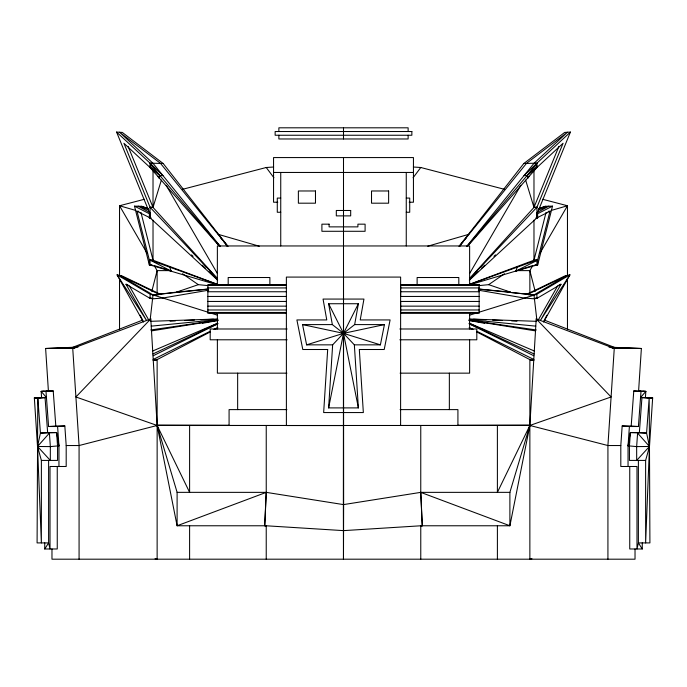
<?xml version="1.0" encoding="UTF-8"?>
<svg xmlns="http://www.w3.org/2000/svg" width="687" height="687" viewBox="0 0 687 687"><rect width="100%" height="100%" fill="white"/><g stroke="black" fill="none" stroke-linecap="round" stroke-linejoin="round"><path stroke-width="1.03" d="M58.953 466.49L58.953 445.803L57.605 426.515L48.588 426.515L46.003 391.478L48.399 390.955L53.225 390.946L55.81 425.983L64.827 425.983L66.192 445.537L66.192 466.49L50.014 466.49L50.014 548.982L48.614 542.91L48.614 460.419M44.174 391.315L41.177 391.427L46.45 397.541L41.572 397.49L41.177 391.427L48.399 390.955L45.625 348.498L72.736 348.412L150.788 318.897L157.143 425.468L157.134 559.192L155.047 558.78M150.788 318.897L75.905 396.974L157.143 425.468L177.109 492.347L177.1 525.77L266.23 525.778L266.23 559.192M189.603 559.192L189.603 525.77M638.386 460.419L638.386 542.91L636.986 548.982L636.986 466.49L620.808 466.49L620.808 445.537L622.173 425.983L631.19 425.983L633.775 390.946L645.823 391.427L640.55 397.541L645.428 397.49L645.823 391.427L638.601 390.955L641.375 348.498L614.264 348.412L536.212 318.897L529.857 425.468L509.891 492.347L420.762 492.364L343.629 504.584L343.474 559.192L343.371 504.584L266.238 492.364L177.1 525.77L157.143 425.468L189.612 425.502L189.603 492.347L157.143 425.468L79.074 445.537L66.192 445.537M266.238 425.545L266.238 492.364L264.804 525.778L266.23 525.778M343.371 504.095L343.509 277.084L343.629 504.095M400.607 425.536L400.624 301.447L479.14 301.447M529.866 425.339L529.866 359.241M529.866 293.074L529.866 270.618L532.554 265.981M629.447 445.537L629.447 460.419L645.625 460.419L649.481 446.481L652.65 397.962L645.428 397.49M227.886 246.204L163.188 163.506L122.269 132.411L116.575 132.059L150.058 163.154L150.058 167.525L219.153 245.946M467.847 245.946L536.942 167.525L536.942 163.154L570.425 132.059L564.731 132.411L523.812 163.506L459.114 246.204M37.57 444.369L37.089 542.91L48.614 542.91L44.732 548.982L57.253 548.982L57.253 466.49M354.355 344.848L358.382 407.898L328.618 407.898L332.645 344.848L343.5 333.35L354.664 324.599L384.428 324.599L380.392 344.848L354.355 344.848L343.5 333.35L332.336 324.599L302.572 324.599L306.608 344.848L332.645 344.848M628.047 466.49L628.047 445.803L629.395 426.515L638.412 426.515L640.997 391.478L633.775 390.946M629.747 466.49L629.747 548.982L642.268 548.982L638.386 542.91L649.911 542.91L649.481 446.481L646.587 433.102L649.172 398.074L649.481 446.481L636.651 446.602L628.047 445.803L630.374 432.57L639.365 432.57L641.95 397.541L652.65 397.962L641.856 397.533L652.65 397.962M208.728 290.163L162.913 298.021L152.574 298.836L149.835 298.244L150.29 294.311L117.073 274.834L143.403 322.031M150.144 319.927L153.021 294.912L119.804 275.435L117.073 274.834L146.589 320.546L125.987 284.255L127.808 284.658M151.2 217.977L149.38 217.951L150.058 214.069L116.575 132.059M354.664 324.599L358.382 303.731L328.618 303.731L332.336 324.599M328.618 407.898L343.5 333.35L358.382 303.731M536.212 318.897L611.095 396.974L529.857 425.468L509.9 525.77L420.77 525.778L420.77 559.192M37.957 444.403L37.519 446.481L41.375 542.91L41.375 460.419L37.519 446.481L34.35 397.962L41.572 397.49M648.803 449.478L649.43 444.369M152.11 265.13L149.38 265.088L149.38 260.15L153.021 260.21L217.35 284.298L217.375 245.955L469.625 245.955L469.625 284.272L533.979 260.21L546.053 212.386M548.132 211.321L549.952 211.295L537.62 260.15L537.62 265.088L534.89 265.13M538.514 208.779L545.306 206.289L552.503 206.152L537.62 265.088L534.958 265.088M151.801 291.4L157.134 270.618L154.446 265.981M469.831 284.839L516.049 270.987L517.088 267.226M161.359 180.088L153.021 207.414L217.504 278.604M528.543 429.521L529.857 425.468L607.926 445.537L620.808 445.537M558.892 146.383L533.979 207.414L469.496 278.604M469.659 278.759L536.933 207.251L563.065 143.265L536.942 167.525L527.118 175.554L466.937 246.539M570.425 132.059L536.942 214.069L536.933 217.839L469.461 280.073M189.612 425.502L529.857 425.468L497.397 492.347L497.388 425.502M543.924 320.966L546.835 315.273M543.597 322.031L569.927 274.834L564.705 276.028L525.984 294.577M529.059 176.336L528.08 178.07L527.118 175.554L536.933 163.154L523.812 163.506M538.161 320.176L557.75 285.783M559.192 284.658L561.013 284.255L540.368 320.511L569.927 274.834L536.71 294.311L469.882 315.067M469.676 273.417L520.729 185.473M540.076 253.014L567.462 205.756L542.67 199.29M510.304 292.422L533.979 294.912L567.196 275.435L527.504 294.448M413.11 177.727L420.77 167.499L504.447 189.32M459.268 246.367L526.534 163.317L567.462 132.23L533.979 163.317L466.722 246.35M459.337 246.401L463.407 241.438M464.764 239.78L466.121 238.123M459.483 246.564L461.561 244.117M536.933 165.799L527.118 175.554L524.001 175.632L536.933 163.154M469.315 279.935L477.783 271.82M481.63 268.136L484.704 265.191M493.944 256.345L495.482 254.868M478.264 285.68L488.672 284.658L504.524 273.744M478.272 290.163L524.087 298.021L534.426 298.836L536.264 297.763M534.426 298.836L537.165 298.244L561.013 284.255M536.77 212.73L548.853 206.203L538.179 210.042M535.8 217.977L537.62 217.951L536.942 214.069L552.503 206.152M525.641 180.088L533.979 207.414L536.942 207.251L536.933 217.839L549.952 211.295M533.979 260.21L536.933 260.047L536.933 264.984L516.049 270.987L537.62 260.15L533.979 260.21L533.979 220.115M153.046 360.323L156.172 360.108L210.213 331.95M214.954 329.477L217.796 327.991M153.192 355.763L217.899 323.783M210.119 331.306L153.021 359.533L156.172 360.108M213.923 329.425L217.727 327.544M152.909 353.977L217.727 323.594M203.172 330L205.112 329.125M207.053 328.249L209.956 326.935M211.897 326.059L217.71 323.431M152.531 351.074L217.53 323.242M76.145 347.519L45.625 348.498L72.736 347.313L142.243 320.262M538.462 208.917L545.306 206.289M469.685 284.384L536.933 260.047M150.29 294.311L153.021 294.912L176.525 292.13L198.328 284.658L208.736 285.68M516.049 270.987L532.983 265.474M306.608 344.848L343.5 333.35L384.428 324.599M427.743 246.212L468.835 234.319M551.026 210.514L567.462 205.756L567.462 275.496M144.33 199.29L119.538 205.756L119.538 275.496M182.553 189.32L266.23 167.499L273.641 167.018M176.696 292.422L180.647 291.305M531.953 558.78L529.866 559.192L529.857 425.468M58.953 445.803L57.553 446.069L56.626 432.57L40.413 433.102L47.635 432.57L56.626 432.57L58.953 445.803L50.349 446.602L37.519 446.481L37.828 398.074L45.144 397.533L34.35 397.962L37.828 398.074L40.413 433.102L37.519 446.481L38.197 449.478M476.787 331.95L530.828 360.108L533.979 359.533L476.881 331.306M202.287 323.328L217.934 320.494M152.042 265.088L149.38 265.088L134.497 206.152L150.058 214.069L150.067 217.839L217.539 280.073M153.021 220.115L153.021 260.21L149.38 260.15L137.048 211.295L150.067 217.839L150.067 207.251L123.935 143.265L150.058 167.525L159.882 175.554L220.063 246.539M151.973 330.816L217.899 320.279M150.754 329.983L217.882 320.142M217.118 315.067L153.021 294.912L208.453 289.09M176.525 292.13L208.393 288.987M151.269 326.136L217.805 319.635M53.225 390.946L41.177 391.427L44.054 391.401M48.588 426.515L55.81 425.983M57.605 426.515L64.827 425.983M420.77 525.778L422.342 525.684L420.762 492.364L420.762 425.545M422.342 525.684L343.56 530.63L264.658 525.684L266.238 492.364L177.109 492.347M536.933 207.251L533.979 207.414L533.979 170.823M34.35 397.962L46.45 397.541M170.05 321.155L175.348 320.923M184.889 320.503L194.438 320.09M200.802 319.816L213.52 319.257M46.166 391.247L48.167 391.178M150.367 321.327L217.685 318.983M72.736 347.313L78 347.141M74.84 348.352L72.736 348.412L79.074 445.537L79.074 559.192M457.954 425.279L529.617 425.141M273.555 172.454L413.445 172.454M280.743 198.079L277.282 198.079L277.282 212.257L280.743 212.257M406.257 198.079L409.718 198.079L409.718 212.257L406.257 212.257M277.797 202.218L273.555 202.218L273.555 157.572L413.445 157.572L413.445 202.218L409.203 202.218M171.054 270.618L157.134 270.618L157.134 293.074M515.946 270.618L529.866 270.618L535.199 291.4M286.376 284.564L207.86 284.564L207.86 313.341L286.376 313.332M207.86 285.431L286.376 285.431M400.624 285.431L479.14 285.431M207.86 287.93L286.376 287.93M400.624 287.93L479.14 287.93M207.86 291.752L286.376 291.752M400.624 291.752L479.14 291.752M153.021 294.912L158.336 294.912M528.664 294.912L533.979 294.912L536.856 319.927M207.86 296.449L286.376 296.449M479.14 296.449L400.624 296.449L400.624 277.084L286.376 277.084L286.393 425.536L343.5 425.579M207.86 301.447L286.376 301.447M207.86 306.144L286.376 306.144M400.624 306.144L479.14 306.144M207.86 309.974L286.376 309.974M400.624 309.974L479.14 309.974M207.86 312.473L286.376 312.465M400.624 312.465L479.14 312.473M287.14 328.987L210.188 328.987L210.188 339.79L287.14 339.79M399.86 328.987L476.812 328.987L476.812 339.79L399.86 339.79M286.9 373.153L217.375 373.153L217.375 339.79M400.1 373.153L469.625 373.153L469.625 339.79M640.55 397.541L641.95 397.541M286.9 409.615L229.08 409.615L229.08 425.485M400.1 409.615L457.92 409.615L457.92 425.485M157.1 425.425L286.9 425.485M400.1 425.485L529.9 425.425M41.375 460.419L57.553 460.419L57.553 445.537M157.383 425.141L229.046 425.279M642.946 391.401L645.823 391.427L642.826 391.315M134.497 206.152L141.694 206.289L148.486 208.779M137.048 211.295L138.868 211.321M609 347.141L641.375 348.498L610.855 347.519M612.16 348.352L614.264 348.412L607.926 445.537L607.926 559.192M469.315 318.983L536.633 321.327M638.833 391.178L640.834 391.247M473.48 319.257L486.198 319.816M492.562 320.09L502.111 320.503M511.652 320.923L516.95 321.155M150.067 163.154L162.999 175.632L159.882 175.554L150.067 163.154L163.188 163.506M217.341 278.759L150.067 207.251L153.021 207.414L153.021 170.823M150.067 207.251L153.021 207.414L128.108 146.383M413.359 167.018L420.77 167.499M530.828 360.108L533.954 360.323M631.19 425.983L638.412 426.515M622.173 425.983L629.395 426.515M639.365 432.57L646.587 433.102L630.374 432.57L629.429 446.069L628.047 445.803M478.607 288.987L510.475 292.13L488.672 284.658M469.195 319.635L535.731 326.136M478.547 289.09L533.979 294.912M469.118 320.142L536.246 329.983M469.101 320.279L535.027 330.816M469.066 320.494L484.713 323.328M506.353 291.305L510.475 292.13M302.572 324.599L343.5 333.35L380.392 344.848M217.169 284.839L150.067 264.984L150.067 260.047L217.315 284.384M135.974 210.514L119.538 205.756L146.924 253.014M218.165 234.319L259.257 246.212M154.017 265.474L170.951 270.987L169.912 267.226M148.821 210.042L138.147 206.203L150.23 212.73M141.694 206.289L148.538 208.917M544.757 320.262L614.264 347.313M469.47 323.242L534.469 351.074M469.29 323.431L475.103 326.059M477.044 326.935L479.947 328.249M481.888 329.125L483.828 330M469.273 323.594L534.091 353.977M161.016 294.577L122.295 276.028L119.804 275.435L159.496 294.448M469.101 323.783L533.808 355.763M469.273 327.544L473.077 329.425M469.204 327.991L472.046 329.477M150.067 260.047L170.951 270.987M150.736 297.763L152.574 298.836M125.987 284.255L149.835 298.244M182.476 273.744L198.328 284.658M191.518 254.868L193.056 256.345M202.296 265.191L205.37 268.136M209.217 271.82L217.685 279.935M150.067 165.799L159.882 175.554L158.92 178.07L157.941 176.336M225.439 244.117L227.517 246.564M216.611 242.468L219.376 245.731M220.879 238.123L222.236 239.78M223.593 241.438L227.663 246.401M227.732 246.367L160.466 163.317L119.538 132.23L153.021 163.317L220.278 246.35M266.23 167.499L273.89 177.727M166.271 185.473L217.324 273.417M129.25 285.783L148.839 320.176M140.165 315.273L143.076 320.966M328.618 303.731L343.5 333.35L358.382 407.898M157.143 425.468L158.457 429.521M140.947 212.386L153.021 260.21M649.043 444.403L649.481 446.481L645.625 542.91L645.625 460.419M536.71 294.311L537.165 298.244M45.05 397.541L47.635 432.57M422.196 525.778L420.762 492.364L509.9 525.77L509.891 492.347M642.268 542.91L642.268 548.982M635.028 548.982L635.028 559.192L51.972 559.192L51.972 548.982M567.462 278.716L567.462 329.142M537.62 214.181L537.62 217.951M497.397 525.77L497.397 559.192M469.625 313.014L469.625 328.987M458.813 284.873L458.813 277.514L417.121 277.514L417.121 284.873M449.35 373.153L449.35 409.615M408.13 131.526L408.13 127.808L278.87 127.808L278.87 131.526M408.13 135.245L408.13 138.972L278.87 138.972L278.87 135.245M406.257 172.454L406.257 245.955M343.5 127.808L343.5 138.972M343.5 157.572L343.5 276.827M280.743 172.454L280.743 245.955M269.879 284.873L269.879 277.514L228.187 277.514L228.187 284.873M237.65 373.153L237.65 409.615M217.375 313.014L217.375 328.987M157.134 359.241L157.134 425.339M149.38 214.181L149.38 217.951M119.538 278.716L119.538 329.142M44.732 542.91L44.732 548.982M50.349 446.602L50.314 460.419L37.519 446.481L49.404 433.102L50.349 446.602M327.682 349.503L323.654 412.561L363.346 412.561L359.318 349.503L384.213 349.503L390.104 319.936L360.228 319.936L363.947 299.068L323.053 299.068L326.772 319.936L296.896 319.936L302.787 349.503L327.682 349.503M637.596 433.102L636.651 446.602L636.686 460.419L649.481 446.481L637.596 433.102M411.857 131.526L275.143 131.526L275.143 135.245L411.857 135.245L411.857 131.526M315.479 190.977L298.373 190.977L298.373 203.189L315.479 203.189L315.479 190.977M388.627 190.977L371.521 190.977L371.521 203.189L388.627 203.189L388.627 190.977M350.688 210.48L336.312 210.48L336.312 215.881L350.688 215.881L350.688 210.48M329.09 224.168L321.902 224.168L321.902 231.287L365.098 231.287L365.098 224.168L357.91 224.168L357.91 226.873L329.09 226.873L329.09 224.168M479.14 284.564L400.624 284.564L400.624 313.332L479.14 313.341L479.14 284.564"/></g></svg>
